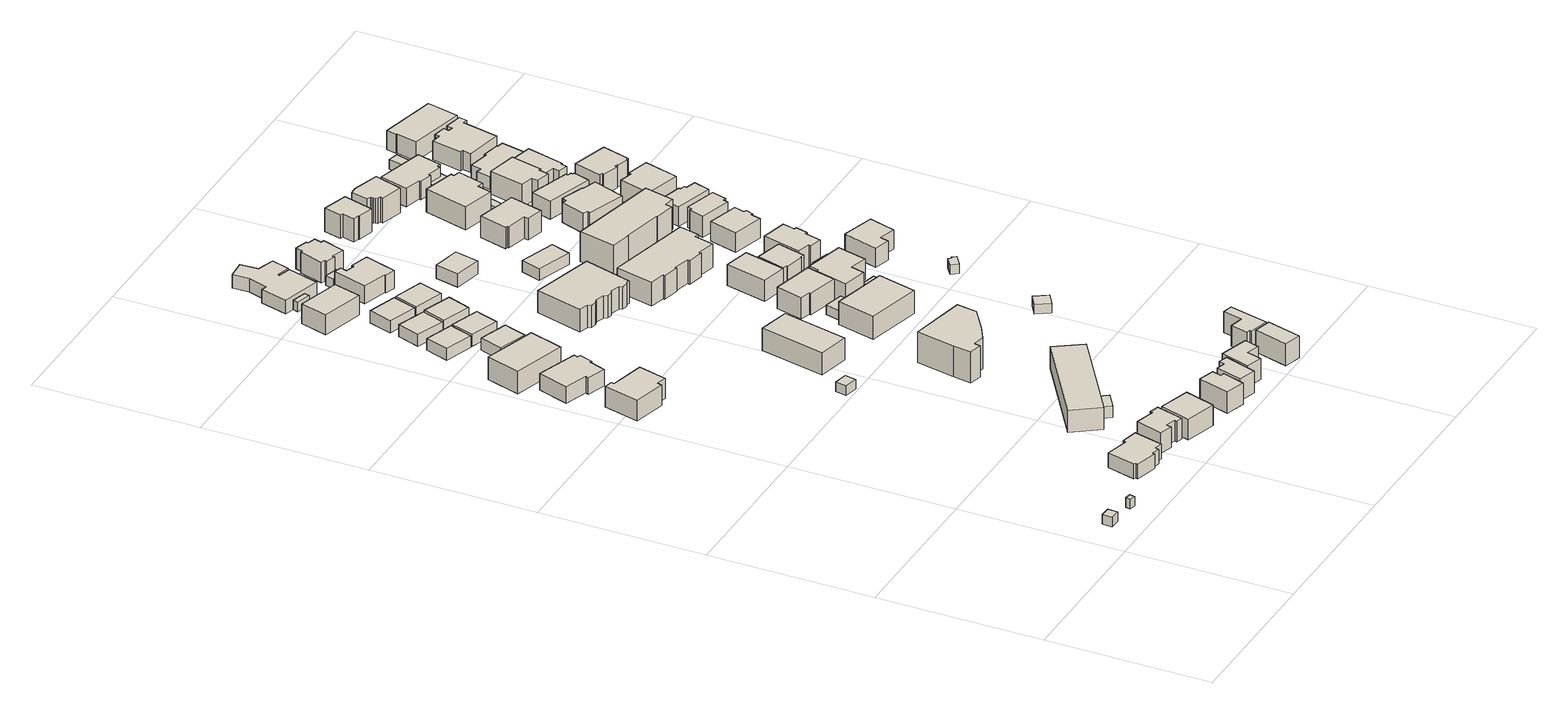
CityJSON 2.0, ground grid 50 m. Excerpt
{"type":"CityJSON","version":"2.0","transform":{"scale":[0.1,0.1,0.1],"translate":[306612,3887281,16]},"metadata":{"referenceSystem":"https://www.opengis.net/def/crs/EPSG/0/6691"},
"CityObjects":{
"building1":{"type":"Building","attributes":{"class":"3001","measuredHeight":2,"BuildingIDAttribute.prefecture":"22","BuildingIDAttribute.city":"22203","BuildingDetailAttribute.surveyYear":2015},"geometry":[{"type":"Solid","lod":"1","boundaries":[[[[0,1,2,3]],[[2,4,5,3]],[[1,6,4,2]],[[0,7,6,1]],[[3,5,7,0]],[[4,6,7,5]]]]}]},
"building2":{"type":"Building","attributes":{"class":"3001","measuredHeight":2,"BuildingIDAttribute.prefecture":"22","BuildingIDAttribute.city":"22203","BuildingDetailAttribute.surveyYear":2015},"geometry":[{"type":"Solid","lod":"1","boundaries":[[[[8,9,10,11]],[[10,12,13,11]],[[9,14,12,10]],[[8,15,14,9]],[[11,13,15,8]],[[12,14,15,13]]]]}]},
"building3":{"type":"Building","attributes":{"class":"3001","measuredHeight":2,"BuildingIDAttribute.prefecture":"22","BuildingIDAttribute.city":"22203","BuildingDetailAttribute.surveyYear":2015},"geometry":[{"type":"Solid","lod":"1","boundaries":[[[[16,17,18,19,20,21,22,23,24,25,26,27]],[[26,28,29,27]],[[25,30,28,26]],[[24,31,30,25]],[[23,32,31,24]],[[22,33,32,23]],[[21,34,33,22]],[[20,35,34,21]],[[19,36,35,20]],[[18,37,36,19]],[[17,38,37,18]],[[16,39,38,17]],[[27,29,39,16]],[[28,30,31,32,33,34,35,36,37,38,39,29]]]]}]},
"building4":{"type":"Building","attributes":{"class":"3001","measuredHeight":2,"BuildingIDAttribute.prefecture":"22","BuildingIDAttribute.city":"22203","BuildingDetailAttribute.surveyYear":2015},"geometry":[{"type":"Solid","lod":"1","boundaries":[[[[40,41,42,43,44,45,46,47]],[[46,48,49,47]],[[45,50,48,46]],[[44,51,50,45]],[[43,52,51,44]],[[42,53,52,43]],[[41,54,53,42]],[[40,55,54,41]],[[47,49,55,40]],[[48,50,51,52,53,54,55,49]]]]}]},
"building5":{"type":"Building","attributes":{"class":"3001","measuredHeight":2,"BuildingIDAttribute.prefecture":"22","BuildingIDAttribute.city":"22203","BuildingDetailAttribute.surveyYear":2015},"geometry":[{"type":"Solid","lod":"1","boundaries":[[[[56,57,58,59,60,61,62,63,64,65]],[[64,66,67,65]],[[63,68,66,64]],[[62,69,68,63]],[[61,70,69,62]],[[60,71,70,61]],[[59,72,71,60]],[[58,73,72,59]],[[57,74,73,58]],[[56,75,74,57]],[[65,67,75,56]],[[66,68,69,70,71,72,73,74,75,67]]]]}]},
"building6":{"type":"Building","attributes":{"class":"3001","measuredHeight":2,"BuildingIDAttribute.prefecture":"22","BuildingIDAttribute.city":"22203","BuildingDetailAttribute.surveyYear":2015},"geometry":[{"type":"Solid","lod":"1","boundaries":[[[[76,77,78,79,80,81,82,83,84,85]],[[84,86,87,85]],[[83,88,86,84]],[[82,89,88,83]],[[81,90,89,82]],[[80,91,90,81]],[[79,92,91,80]],[[78,93,92,79]],[[77,94,93,78]],[[76,95,94,77]],[[85,87,95,76]],[[86,88,89,90,91,92,93,94,95,87]]]]}]},
"building7":{"type":"Building","attributes":{"class":"3001","measuredHeight":2,"BuildingIDAttribute.prefecture":"22","BuildingIDAttribute.city":"22203","BuildingDetailAttribute.surveyYear":2015},"geometry":[{"type":"Solid","lod":"1","boundaries":[[[[96,97,98,99]],[[98,100,101,99]],[[97,102,100,98]],[[96,103,102,97]],[[99,101,103,96]],[[100,102,103,101]]]]}]},
"building8":{"type":"Building","attributes":{"class":"3001","measuredHeight":2,"BuildingIDAttribute.prefecture":"22","BuildingIDAttribute.city":"22203","BuildingDetailAttribute.surveyYear":2015},"geometry":[{"type":"Solid","lod":"1","boundaries":[[[[104,105,106,107]],[[106,108,109,107]],[[105,110,108,106]],[[104,111,110,105]],[[107,109,111,104]],[[108,110,111,109]]]]}]},
"building9":{"type":"Building","attributes":{"class":"3003","measuredHeight":2,"BuildingIDAttribute.prefecture":"22","BuildingIDAttribute.city":"22203","BuildingDetailAttribute.surveyYear":2015},"geometry":[{"type":"Solid","lod":"1","boundaries":[[[[112,113,114,115]],[[114,116,117,115]],[[113,118,116,114]],[[112,119,118,113]],[[115,117,119,112]],[[116,118,119,117]]]]}]},
"building10":{"type":"Building","attributes":{"class":"3001","measuredHeight":2,"BuildingIDAttribute.prefecture":"22","BuildingIDAttribute.city":"22203","BuildingDetailAttribute.surveyYear":2015},"geometry":[{"type":"Solid","lod":"1","boundaries":[[[[120,121,122,123]],[[122,124,125,123]],[[121,126,124,122]],[[120,127,126,121]],[[123,125,127,120]],[[124,126,127,125]]]]}]},
"building11":{"type":"Building","attributes":{"class":"3001","measuredHeight":2,"BuildingIDAttribute.prefecture":"22","BuildingIDAttribute.city":"22203","BuildingDetailAttribute.surveyYear":2015},"geometry":[{"type":"Solid","lod":"1","boundaries":[[[[128,129,130,131]],[[130,132,133,131]],[[129,134,132,130]],[[128,135,134,129]],[[131,133,135,128]],[[132,134,135,133]]]]}]},
"building12":{"type":"Building","attributes":{"class":"3001","measuredHeight":2,"BuildingIDAttribute.prefecture":"22","BuildingIDAttribute.city":"22203","BuildingDetailAttribute.surveyYear":2015},"geometry":[{"type":"Solid","lod":"1","boundaries":[[[[136,137,138,139,140]],[[139,141,142,140]],[[138,143,141,139]],[[137,144,143,138]],[[136,145,144,137]],[[140,142,145,136]],[[141,143,144,145,142]]]]}]},
"building13":{"type":"Building","attributes":{"class":"3001","measuredHeight":2,"BuildingIDAttribute.prefecture":"22","BuildingIDAttribute.city":"22203","BuildingDetailAttribute.surveyYear":2015},"geometry":[{"type":"Solid","lod":"1","boundaries":[[[[146,147,148,149]],[[148,150,151,149]],[[147,152,150,148]],[[146,153,152,147]],[[149,151,153,146]],[[150,152,153,151]]]]}]},
"building14":{"type":"Building","attributes":{"class":"3001","measuredHeight":2,"BuildingIDAttribute.prefecture":"22","BuildingIDAttribute.city":"22203","BuildingDetailAttribute.surveyYear":2015},"geometry":[{"type":"Solid","lod":"1","boundaries":[[[[154,155,156,157]],[[156,158,159,157]],[[155,160,158,156]],[[154,161,160,155]],[[157,159,161,154]],[[158,160,161,159]]]]}]},
"building15":{"type":"Building","attributes":{"class":"3001","measuredHeight":2,"BuildingIDAttribute.prefecture":"22","BuildingIDAttribute.city":"22203","BuildingDetailAttribute.surveyYear":2015},"geometry":[{"type":"Solid","lod":"1","boundaries":[[[[162,163,164,165,166,167]],[[166,168,169,167]],[[165,170,168,166]],[[164,171,170,165]],[[163,172,171,164]],[[162,173,172,163]],[[167,169,173,162]],[[168,170,171,172,173,169]]]]}]},
"building16":{"type":"Building","attributes":{"class":"3001","measuredHeight":2,"BuildingIDAttribute.prefecture":"22","BuildingIDAttribute.city":"22203","BuildingDetailAttribute.surveyYear":2015},"geometry":[{"type":"Solid","lod":"1","boundaries":[[[[174,175,176,177]],[[176,178,179,177]],[[175,180,178,176]],[[174,181,180,175]],[[177,179,181,174]],[[178,180,181,179]]]]}]},
"building17":{"type":"Building","attributes":{"class":"3001","measuredHeight":2,"BuildingIDAttribute.prefecture":"22","BuildingIDAttribute.city":"22203","BuildingDetailAttribute.surveyYear":2015},"geometry":[{"type":"Solid","lod":"1","boundaries":[[[[182,183,184,185]],[[184,186,187,185]],[[183,188,186,184]],[[182,189,188,183]],[[185,187,189,182]],[[186,188,189,187]]]]}]},
"building18":{"type":"Building","attributes":{"class":"3001","measuredHeight":2,"BuildingIDAttribute.prefecture":"22","BuildingIDAttribute.city":"22203","BuildingDetailAttribute.surveyYear":2015},"geometry":[{"type":"Solid","lod":"1","boundaries":[[[[190,191,192,193]],[[192,194,195,193]],[[191,196,194,192]],[[190,197,196,191]],[[193,195,197,190]],[[194,196,197,195]]]]}]},
"building19":{"type":"Building","attributes":{"class":"3001","measuredHeight":2,"BuildingIDAttribute.prefecture":"22","BuildingIDAttribute.city":"22203","BuildingDetailAttribute.surveyYear":2015},"geometry":[{"type":"Solid","lod":"1","boundaries":[[[[198,199,200,201]],[[200,202,203,201]],[[199,204,202,200]],[[198,205,204,199]],[[201,203,205,198]],[[202,204,205,203]]]]}]},
"building20":{"type":"Building","attributes":{"class":"3001","measuredHeight":2,"BuildingIDAttribute.prefecture":"22","BuildingIDAttribute.city":"22203","BuildingDetailAttribute.surveyYear":2015},"geometry":[{"type":"Solid","lod":"1","boundaries":[[[[206,207,208,209,210,211]],[[210,212,213,211]],[[209,214,212,210]],[[208,215,214,209]],[[207,216,215,208]],[[206,217,216,207]],[[211,213,217,206]],[[212,214,215,216,217,213]]]]}]},
"building21":{"type":"Building","attributes":{"class":"3001","measuredHeight":2,"BuildingIDAttribute.prefecture":"22","BuildingIDAttribute.city":"22203","BuildingDetailAttribute.surveyYear":2015},"geometry":[{"type":"Solid","lod":"1","boundaries":[[[[218,219,220,221]],[[220,222,223,221]],[[219,224,222,220]],[[218,225,224,219]],[[221,223,225,218]],[[222,224,225,223]]]]}]},
"building22":{"type":"Building","attributes":{"class":"3001","measuredHeight":2,"BuildingIDAttribute.prefecture":"22","BuildingIDAttribute.city":"22203","BuildingDetailAttribute.surveyYear":2015},"geometry":[{"type":"Solid","lod":"1","boundaries":[[[[226,227,228,229]],[[228,230,231,229]],[[227,232,230,228]],[[226,233,232,227]],[[229,231,233,226]],[[230,232,233,231]]]]}]},
"building23":{"type":"Building","attributes":{"class":"3002","measuredHeight":2,"BuildingIDAttribute.prefecture":"22","BuildingIDAttribute.city":"22203","BuildingDetailAttribute.surveyYear":2015},"geometry":[{"type":"Solid","lod":"1","boundaries":[[[[234,235,236,237,238,239,240,241,242]],[[241,243,244,242]],[[240,245,243,241]],[[239,246,245,240]],[[238,247,246,239]],[[237,248,247,238]],[[236,249,248,237]],[[235,250,249,236]],[[234,251,250,235]],[[242,244,251,234]],[[243,245,246,247,248,249,250,251,244]]]]}]},
"building24":{"type":"Building","attributes":{"class":"3001","measuredHeight":2,"BuildingIDAttribute.prefecture":"22","BuildingIDAttribute.city":"22203","BuildingDetailAttribute.surveyYear":2015},"geometry":[{"type":"Solid","lod":"1","boundaries":[[[[252,253,254,255]],[[254,256,257,255]],[[253,258,256,254]],[[252,259,258,253]],[[255,257,259,252]],[[256,258,259,257]]]]}]},
"building25":{"type":"Building","attributes":{"class":"3001","measuredHeight":2,"BuildingIDAttribute.prefecture":"22","BuildingIDAttribute.city":"22203","BuildingDetailAttribute.surveyYear":2015},"geometry":[{"type":"Solid","lod":"1","boundaries":[[[[260,261,262,263,264,265,266,267,268,269,270,271,272]],[[271,273,274,272]],[[270,275,273,271]],[[269,276,275,270]],[[268,277,276,269]],[[267,278,277,268]],[[266,279,278,267]],[[265,280,279,266]],[[264,281,280,265]],[[263,282,281,264]],[[262,283,282,263]],[[261,284,283,262]],[[260,285,284,261]],[[272,274,285,260]],[[273,275,276,277,278,279,280,281,282,283,284,285,274]]]]}]},
"building26":{"type":"Building","attributes":{"class":"3001","measuredHeight":2,"BuildingIDAttribute.prefecture":"22","BuildingIDAttribute.city":"22203","BuildingDetailAttribute.surveyYear":2015},"geometry":[{"type":"Solid","lod":"1","boundaries":[[[[286,287,288,289]],[[288,290,291,289]],[[287,292,290,288]],[[286,293,292,287]],[[289,291,293,286]],[[290,292,293,291]]]]}]},
"building27":{"type":"Building","attributes":{"class":"3001","measuredHeight":2,"BuildingIDAttribute.prefecture":"22","BuildingIDAttribute.city":"22203","BuildingDetailAttribute.surveyYear":2015},"geometry":[{"type":"Solid","lod":"1","boundaries":[[[[294,295,296,297,298,299]],[[298,300,301,299]],[[297,302,300,298]],[[296,303,302,297]],[[295,304,303,296]],[[294,305,304,295]],[[299,301,305,294]],[[300,302,303,304,305,301]]]]}]},
"building28":{"type":"Building","attributes":{"class":"3001","measuredHeight":2,"BuildingIDAttribute.prefecture":"22","BuildingIDAttribute.city":"22203","BuildingDetailAttribute.surveyYear":2015},"geometry":[{"type":"Solid","lod":"1","boundaries":[[[[306,307,308,309,310,311,312,313,314,315,316,317,318,319,320,321]],[[320,322,323,321]],[[319,324,322,320]],[[318,325,324,319]],[[317,326,325,318]],[[316,327,326,317]],[[315,328,327,316]],[[314,329,328,315]],[[313,330,329,314]],[[312,331,330,313]],[[311,332,331,312]],[[310,333,332,311]],[[309,334,333,310]],[[308,335,334,309]],[[307,336,335,308]],[[306,337,336,307]],[[321,323,337,306]],[[322,324,325,326,327,328,329,330,331,332,333,334,335,336,337,323]]]]}]},
"building29":{"type":"Building","attributes":{"class":"3001","measuredHeight":2,"BuildingIDAttribute.prefecture":"22","BuildingIDAttribute.city":"22203","BuildingDetailAttribute.surveyYear":2015},"geometry":[{"type":"Solid","lod":"1","boundaries":[[[[338,339,340,341,342,343,344,345,346,347]],[[346,348,349,347]],[[345,350,348,346]],[[344,351,350,345]],[[343,352,351,344]],[[342,353,352,343]],[[341,354,353,342]],[[340,355,354,341]],[[339,356,355,340]],[[338,357,356,339]],[[347,349,357,338]],[[348,350,351,352,353,354,355,356,357,349]]]]}]},
"building30":{"type":"Building","attributes":{"class":"3003","measuredHeight":2,"BuildingIDAttribute.prefecture":"22","BuildingIDAttribute.city":"22203","BuildingDetailAttribute.surveyYear":2015},"geometry":[{"type":"Solid","lod":"1","boundaries":[[[[358,359,360,361]],[[360,362,363,361]],[[359,364,362,360]],[[358,365,364,359]],[[361,363,365,358]],[[362,364,365,363]]]]}]},
"building31":{"type":"Building","attributes":{"class":"3001","measuredHeight":2,"BuildingIDAttribute.prefecture":"22","BuildingIDAttribute.city":"22203","BuildingDetailAttribute.surveyYear":2015},"geometry":[{"type":"Solid","lod":"1","boundaries":[[[[366,367,368,369]],[[368,370,371,369]],[[367,372,370,368]],[[366,373,372,367]],[[369,371,373,366]],[[370,372,373,371]]]]}]},
"building32":{"type":"Building","attributes":{"class":"3001","measuredHeight":2,"BuildingIDAttribute.prefecture":"22","BuildingIDAttribute.city":"22203","BuildingDetailAttribute.surveyYear":2015},"geometry":[{"type":"Solid","lod":"1","boundaries":[[[[374,375,376,377]],[[376,378,379,377]],[[375,380,378,376]],[[374,381,380,375]],[[377,379,381,374]],[[378,380,381,379]]]]}]},
"building33":{"type":"Building","attributes":{"class":"3001","measuredHeight":2,"BuildingIDAttribute.prefecture":"22","BuildingIDAttribute.city":"22203","BuildingDetailAttribute.surveyYear":2015},"geometry":[{"type":"Solid","lod":"1","boundaries":[[[[382,383,384,385]],[[384,386,387,385]],[[383,388,386,384]],[[382,389,388,383]],[[385,387,389,382]],[[386,388,389,387]]]]}]},
"building34":{"type":"Building","attributes":{"class":"3003","measuredHeight":2,"BuildingIDAttribute.prefecture":"22","BuildingIDAttribute.city":"22203","BuildingDetailAttribute.surveyYear":2015},"geometry":[{"type":"Solid","lod":"1","boundaries":[[[[390,391,392,393]],[[392,394,395,393]],[[391,396,394,392]],[[390,397,396,391]],[[393,395,397,390]],[[394,396,397,395]]]]}]},
"building35":{"type":"Building","attributes":{"class":"3001","measuredHeight":2,"BuildingIDAttribute.prefecture":"22","BuildingIDAttribute.city":"22203","BuildingDetailAttribute.surveyYear":2015},"geometry":[{"type":"Solid","lod":"1","boundaries":[[[[398,399,400,401,402,403,404,405,406,407,408,409,410,411]],[[410,412,413,411]],[[409,414,412,410]],[[408,415,414,409]],[[407,416,415,408]],[[406,417,416,407]],[[405,418,417,406]],[[404,419,418,405]],[[403,420,419,404]],[[402,421,420,403]],[[401,422,421,402]],[[400,423,422,401]],[[399,424,423,400]],[[398,425,424,399]],[[411,413,425,398]],[[412,414,415,416,417,418,419,420,421,422,423,424,425,413]]]]}]},
"building36":{"type":"Building","attributes":{"class":"3001","measuredHeight":2,"BuildingIDAttribute.prefecture":"22","BuildingIDAttribute.city":"22203","BuildingDetailAttribute.surveyYear":2015},"geometry":[{"type":"Solid","lod":"1","boundaries":[[[[426,427,428,429,430,431]],[[430,432,433,431]],[[429,434,432,430]],[[428,435,434,429]],[[427,436,435,428]],[[426,437,436,427]],[[431,433,437,426]],[[432,434,435,436,437,433]]]]}]},
"building37":{"type":"Building","attributes":{"class":"3001","measuredHeight":2,"BuildingIDAttribute.prefecture":"22","BuildingIDAttribute.city":"22203","BuildingDetailAttribute.surveyYear":2015},"geometry":[{"type":"Solid","lod":"1","boundaries":[[[[438,439,440,441]],[[440,442,443,441]],[[439,444,442,440]],[[438,445,444,439]],[[441,443,445,438]],[[442,444,445,443]]]]}]},
"building38":{"type":"Building","attributes":{"class":"3001","measuredHeight":2,"BuildingIDAttribute.prefecture":"22","BuildingIDAttribute.city":"22203","BuildingDetailAttribute.surveyYear":2015},"geometry":[{"type":"Solid","lod":"1","boundaries":[[[[446,447,448,449,450,451,452,453]],[[452,454,455,453]],[[451,456,454,452]],[[450,457,456,451]],[[449,458,457,450]],[[448,459,458,449]],[[447,460,459,448]],[[446,461,460,447]],[[453,455,461,446]],[[454,456,457,458,459,460,461,455]]]]}]},
"building39":{"type":"Building","attributes":{"class":"3001","measuredHeight":2,"BuildingIDAttribute.prefecture":"22","BuildingIDAttribute.city":"22203","BuildingDetailAttribute.surveyYear":2015},"geometry":[{"type":"Solid","lod":"1","boundaries":[[[[462,463,464,465]],[[464,466,467,465]],[[463,468,466,464]],[[462,469,468,463]],[[465,467,469,462]],[[466,468,469,467]]]]}]},
"building40":{"type":"Building","attributes":{"class":"3001","measuredHeight":2,"BuildingIDAttribute.prefecture":"22","BuildingIDAttribute.city":"22203","BuildingDetailAttribute.surveyYear":2015},"geometry":[{"type":"Solid","lod":"1","boundaries":[[[[470,471,472,473,474,475,476,477,478,479,480,481,482,483]],[[482,484,485,483]],[[481,486,484,482]],[[480,487,486,481]],[[479,488,487,480]],[[478,489,488,479]],[[477,490,489,478]],[[476,491,490,477]],[[475,492,491,476]],[[474,493,492,475]],[[473,494,493,474]],[[472,495,494,473]],[[471,496,495,472]],[[470,497,496,471]],[[483,485,497,470]],[[484,486,487,488,489,490,491,492,493,494,495,496,497,485]]]]}]},
"building41":{"type":"Building","attributes":{"class":"3001","measuredHeight":2,"BuildingIDAttribute.prefecture":"22","BuildingIDAttribute.city":"22203","BuildingDetailAttribute.surveyYear":2015},"geometry":[{"type":"Solid","lod":"1","boundaries":[[[[498,499,500,501]],[[500,502,503,501]],[[499,504,502,500]],[[498,505,504,499]],[[501,503,505,498]],[[502,504,505,503]]]]}]},
"building42":{"type":"Building","attributes":{"class":"3001","measuredHeight":2,"BuildingIDAttribute.prefecture":"22","BuildingIDAttribute.city":"22203","BuildingDetailAttribute.surveyYear":2015},"geometry":[{"type":"Solid","lod":"1","boundaries":[[[[506,507,508,509]],[[508,510,511,509]],[[507,512,510,508]],[[506,513,512,507]],[[509,511,513,506]],[[510,512,513,511]]]]}]},
"building43":{"type":"Building","attributes":{"class":"3003","measuredHeight":2,"BuildingIDAttribute.prefecture":"22","BuildingIDAttribute.city":"22203","BuildingDetailAttribute.surveyYear":2015},"geometry":[{"type":"Solid","lod":"1","boundaries":[[[[514,515,516,517,518,519]],[[518,520,521,519]],[[517,522,520,518]],[[516,523,522,517]],[[515,524,523,516]],[[514,525,524,515]],[[519,521,525,514]],[[520,522,523,524,525,521]]]]}]},
"building44":{"type":"Building","attributes":{"class":"3001","measuredHeight":2,"BuildingIDAttribute.prefecture":"22","BuildingIDAttribute.city":"22203","BuildingDetailAttribute.surveyYear":2015},"geometry":[{"type":"Solid","lod":"1","boundaries":[[[[526,527,528,529,530,531,532,533]],[[532,534,535,533]],[[531,536,534,532]],[[530,537,536,531]],[[529,538,537,530]],[[528,539,538,529]],[[527,540,539,528]],[[526,541,540,527]],[[533,535,541,526]],[[534,536,537,538,539,540,541,535]]]]}]},
"building45":{"type":"Building","attributes":{"class":"3001","measuredHeight":2,"BuildingIDAttribute.prefecture":"22","BuildingIDAttribute.city":"22203","BuildingDetailAttribute.surveyYear":2015},"geometry":[{"type":"Solid","lod":"1","boundaries":[[[[542,543,544,545,546,547,548,549]],[[548,550,551,549]],[[547,552,550,548]],[[546,553,552,547]],[[545,554,553,546]],[[544,555,554,545]],[[543,556,555,544]],[[542,557,556,543]],[[549,551,557,542]],[[550,552,553,554,555,556,557,551]]]]}]},
"building46":{"type":"Building","attributes":{"class":"3003","measuredHeight":2,"BuildingIDAttribute.prefecture":"22","BuildingIDAttribute.city":"22203","BuildingDetailAttribute.surveyYear":2015},"geometry":[{"type":"Solid","lod":"1","boundaries":[[[[558,559,560,561]],[[560,562,563,561]],[[559,564,562,560]],[[558,565,564,559]],[[561,563,565,558]],[[562,564,565,563]]]]}]},
"building47":{"type":"Building","attributes":{"class":"3001","measuredHeight":2,"BuildingIDAttribute.prefecture":"22","BuildingIDAttribute.city":"22203","BuildingDetailAttribute.surveyYear":2015},"geometry":[{"type":"Solid","lod":"1","boundaries":[[[[566,567,568,569,570,571,572,573]],[[572,574,575,573]],[[571,576,574,572]],[[570,577,576,571]],[[569,578,577,570]],[[568,579,578,569]],[[567,580,579,568]],[[566,581,580,567]],[[573,575,581,566]],[[574,576,577,578,579,580,581,575]]]]}]},
"building48":{"type":"Building","attributes":{"class":"3002","measuredHeight":2,"BuildingIDAttribute.prefecture":"22","BuildingIDAttribute.city":"22203","BuildingDetailAttribute.surveyYear":2015},"geometry":[{"type":"Solid","lod":"1","boundaries":[[[[582,583,584,585,586,587,588,589,590,591]],[[590,592,593,591]],[[589,594,592,590]],[[588,595,594,589]],[[587,596,595,588]],[[586,597,596,587]],[[585,598,597,586]],[[584,599,598,585]],[[583,600,599,584]],[[582,601,600,583]],[[591,593,601,582]],[[592,594,595,596,597,598,599,600,601,593]]]]}]},
"building49":{"type":"Building","attributes":{"class":"3001","measuredHeight":2,"BuildingIDAttribute.prefecture":"22","BuildingIDAttribute.city":"22203","BuildingDetailAttribute.surveyYear":2015},"geometry":[{"type":"Solid","lod":"1","boundaries":[[[[602,603,604,605,606,607,608,609,610,611]],[[610,612,613,611]],[[609,614,612,610]],[[608,615,614,609]],[[607,616,615,608]],[[606,617,616,607]],[[605,618,617,606]],[[604,619,618,605]],[[603,620,619,604]],[[602,621,620,603]],[[611,613,621,602]],[[612,614,615,616,617,618,619,620,621,613]]]]}]},
"building50":{"type":"Building","attributes":{"class":"3001","measuredHeight":2,"BuildingIDAttribute.prefecture":"22","BuildingIDAttribute.city":"22203","BuildingDetailAttribute.surveyYear":2015},"geometry":[{"type":"Solid","lod":"1","boundaries":[[[[622,623,624,625,626,627,628,629]],[[628,630,631,629]],[[627,632,630,628]],[[626,633,632,627]],[[625,634,633,626]],[[624,635,634,625]],[[623,636,635,624]],[[622,637,636,623]],[[629,631,637,622]],[[630,632,633,634,635,636,637,631]]]]}]},
"building51":{"type":"Building","attributes":{"class":"3001","measuredHeight":2,"BuildingIDAttribute.prefecture":"22","BuildingIDAttribute.city":"22203","BuildingDetailAttribute.surveyYear":2015},"geometry":[{"type":"Solid","lod":"1","boundaries":[[[[638,639,640,641,642,643]],[[642,644,645,643]],[[641,646,644,642]],[[640,647,646,641]],[[639,648,647,640]],[[638,649,648,639]],[[643,645,649,638]],[[644,646,647,648,649,645]]]]}]},
"building52":{"type":"Building","attributes":{"class":"3001","measuredHeight":2,"BuildingIDAttribute.prefecture":"22","BuildingIDAttribute.city":"22203","BuildingDetailAttribute.surveyYear":2015},"geometry":[{"type":"Solid","lod":"1","boundaries":[[[[650,651,652,653,654,655,656,657,658,659,660,661]],[[660,662,663,661]],[[659,664,662,660]],[[658,665,664,659]],[[657,666,665,658]],[[656,667,666,657]],[[655,668,667,656]],[[654,669,668,655]],[[653,670,669,654]],[[652,671,670,653]],[[651,672,671,652]],[[650,673,672,651]],[[661,663,673,650]],[[662,664,665,666,667,668,669,670,671,672,673,663]]]]}]},
"building53":{"type":"Building","attributes":{"class":"3001","measuredHeight":2,"BuildingIDAttribute.prefecture":"22","BuildingIDAttribute.city":"22203","BuildingDetailAttribute.surveyYear":2015},"geometry":[{"type":"Solid","lod":"1","boundaries":[[[[674,675,676,677,678,679]],[[678,680,681,679]],[[677,682,680,678]],[[676,683,682,677]],[[675,684,683,676]],[[674,685,684,675]],[[679,681,685,674]],[[680,682,683,684,685,681]]]]}]},
"building54":{"type":"Building","attributes":{"class":"3001","measuredHeight":2,"BuildingIDAttribute.prefecture":"22","BuildingIDAttribute.city":"22203","BuildingDetailAttribute.surveyYear":2015},"geometry":[{"type":"Solid","lod":"1","boundaries":[[[[686,687,688,689,690,691,692,693]],[[692,694,695,693]],[[691,696,694,692]],[[690,697,696,691]],[[689,698,697,690]],[[688,699,698,689]],[[687,700,699,688]],[[686,701,700,687]],[[693,695,701,686]],[[694,696,697,698,699,700,701,695]]]]}]},
"building55":{"type":"Building","attributes":{"class":"3001","measuredHeight":2,"BuildingIDAttribute.prefecture":"22","BuildingIDAttribute.city":"22203","BuildingDetailAttribute.surveyYear":2015},"geometry":[{"type":"Solid","lod":"1","boundaries":[[[[702,703,704,705,706,707,708,709]],[[708,710,711,709]],[[707,712,710,708]],[[706,713,712,707]],[[705,714,713,706]],[[704,715,714,705]],[[703,716,715,704]],[[702,717,716,703]],[[709,711,717,702]],[[710,712,713,714,715,716,717,711]]]]}]},
"building56":{"type":"Building","attributes":{"class":"3003","measuredHeight":2,"BuildingIDAttribute.prefecture":"22","BuildingIDAttribute.city":"22203","BuildingDetailAttribute.surveyYear":2015},"geometry":[{"type":"Solid","lod":"1","boundaries":[[[[718,719,720,721]],[[720,722,723,721]],[[719,724,722,720]],[[718,725,724,719]],[[721,723,725,718]],[[722,724,725,723]]]]}]},
"building57":{"type":"Building","attributes":{"class":"3001","measuredHeight":2,"BuildingIDAttribute.prefecture":"22","BuildingIDAttribute.city":"22203","BuildingDetailAttribute.surveyYear":2015},"geometry":[{"type":"Solid","lod":"1","boundaries":[[[[726,727,728,729,730,731,732,733,734,735,736,737]],[[736,738,739,737]],[[735,740,738,736]],[[734,741,740,735]],[[733,742,741,734]],[[732,743,742,733]],[[731,744,743,732]],[[730,745,744,731]],[[729,746,745,730]],[[728,747,746,729]],[[727,748,747,728]],[[726,749,748,727]],[[737,739,749,726]],[[738,740,741,742,743,744,745,746,747,748,749,739]]]]}]},
"building58":{"type":"Building","attributes":{"class":"3001","measuredHeight":2,"BuildingIDAttribute.prefecture":"22","BuildingIDAttribute.city":"22203","BuildingDetailAttribute.surveyYear":2015},"geometry":[{"type":"Solid","lod":"1","boundaries":[[[[750,751,752,753,754,755,756,757]],[[756,758,759,757]],[[755,760,758,756]],[[754,761,760,755]],[[753,762,761,754]],[[752,763,762,753]],[[751,764,763,752]],[[750,765,764,751]],[[757,759,765,750]],[[758,760,761,762,763,764,765,759]]]]}]},
"building59":{"type":"Building","attributes":{"class":"3001","measuredHeight":2,"BuildingIDAttribute.prefecture":"22","BuildingIDAttribute.city":"22203","BuildingDetailAttribute.surveyYear":2015},"geometry":[{"type":"Solid","lod":"1","boundaries":[[[[766,767,768,769,770,771,772,773]],[[772,774,775,773]],[[771,776,774,772]],[[770,777,776,771]],[[769,778,777,770]],[[768,779,778,769]],[[767,780,779,768]],[[766,781,780,767]],[[773,775,781,766]],[[774,776,777,778,779,780,781,775]]]]}]},
"building60":{"type":"Building","attributes":{"class":"3001","measuredHeight":2,"BuildingIDAttribute.prefecture":"22","BuildingIDAttribute.city":"22203","BuildingDetailAttribute.surveyYear":2015},"geometry":[{"type":"Solid","lod":"1","boundaries":[[[[782,783,784,785,786,787,788,789]],[[788,790,791,789]],[[787,792,790,788]],[[786,793,792,787]],[[785,794,793,786]],[[784,795,794,785]],[[783,796,795,784]],[[782,797,796,783]],[[789,791,797,782]],[[790,792,793,794,795,796,797,791]]]]}]},
"building61":{"type":"Building","attributes":{"class":"3001","measuredHeight":2,"BuildingIDAttribute.prefecture":"22","BuildingIDAttribute.city":"22203","BuildingDetailAttribute.surveyYear":2015},"geometry":[{"type":"Solid","lod":"1","boundaries":[[[[798,799,800,801,802,803,804,805,806,807]],[[806,808,809,807]],[[805,810,808,806]],[[804,811,810,805]],[[803,812,811,804]],[[802,813,812,803]],[[801,814,813,802]],[[800,815,814,801]],[[799,816,815,800]],[[798,817,816,799]],[[807,809,817,798]],[[808,810,811,812,813,814,815,816,817,809]]]]}]},
"building62":{"type":"Building","attributes":{"class":"3003","measuredHeight":2,"BuildingIDAttribute.prefecture":"22","BuildingIDAttribute.city":"22203","BuildingDetailAttribute.surveyYear":2015},"geometry":[{"type":"Solid","lod":"1","boundaries":[[[[818,819,820,821,822,823,824]],[[823,825,826,824]],[[822,827,825,823]],[[821,828,827,822]],[[820,829,828,821]],[[819,830,829,820]],[[818,831,830,819]],[[824,826,831,818]],[[825,827,828,829,830,831,826]]]]}]},
"building63":{"type":"Building","attributes":{"class":"3001","measuredHeight":2,"BuildingIDAttribute.prefecture":"22","BuildingIDAttribute.city":"22203","BuildingDetailAttribute.surveyYear":2015},"geometry":[{"type":"Solid","lod":"1","boundaries":[[[[832,833,834,835,836,837,838,839]],[[838,840,841,839]],[[837,842,840,838]],[[836,843,842,837]],[[835,844,843,836]],[[834,845,844,835]],[[833,846,845,834]],[[832,847,846,833]],[[839,841,847,832]],[[840,842,843,844,845,846,847,841]]]]}]},
"building64":{"type":"Building","attributes":{"class":"3001","measuredHeight":2,"BuildingIDAttribute.prefecture":"22","BuildingIDAttribute.city":"22203","BuildingDetailAttribute.surveyYear":2015},"geometry":[{"type":"Solid","lod":"1","boundaries":[[[[848,849,850,851,852,853,854]],[[853,855,856,854]],[[852,857,855,853]],[[851,858,857,852]],[[850,859,858,851]],[[849,860,859,850]],[[848,861,860,849]],[[854,856,861,848]],[[855,857,858,859,860,861,856]]]]}]},
"building65":{"type":"Building","attributes":{"class":"3003","measuredHeight":2,"BuildingIDAttribute.prefecture":"22","BuildingIDAttribute.city":"22203","BuildingDetailAttribute.surveyYear":2015},"geometry":[{"type":"Solid","lod":"1","boundaries":[[[[862,863,864,865]],[[864,866,867,865]],[[863,868,866,864]],[[862,869,868,863]],[[865,867,869,862]],[[866,868,869,867]]]]}]},
"building66":{"type":"Building","attributes":{"class":"3001","measuredHeight":2,"BuildingIDAttribute.prefecture":"22","BuildingIDAttribute.city":"22203","BuildingDetailAttribute.surveyYear":2015},"geometry":[{"type":"Solid","lod":"1","boundaries":[[[[870,871,872,873,874,875,876,877]],[[876,878,879,877]],[[875,880,878,876]],[[874,881,880,875]],[[873,882,881,874]],[[872,883,882,873]],[[871,884,883,872]],[[870,885,884,871]],[[877,879,885,870]],[[878,880,881,882,883,884,885,879]]]]}]},
"building67":{"type":"Building","attributes":{"class":"3001","measuredHeight":2,"BuildingIDAttribute.prefecture":"22","BuildingIDAttribute.city":"22203","BuildingDetailAttribute.surveyYear":2015},"geometry":[{"type":"Solid","lod":"1","boundaries":[[[[886,887,888,889,890,891,892,893,894,895,896,897]],[[896,898,899,897]],[[895,900,898,896]],[[894,901,900,895]],[[893,902,901,894]],[[892,903,902,893]],[[891,904,903,892]],[[890,905,904,891]],[[889,906,905,890]],[[888,907,906,889]],[[887,908,907,888]],[[886,909,908,887]],[[897,899,909,886]],[[898,900,901,902,903,904,905,906,907,908,909,899]]]]}]},
"building68":{"type":"Building","attributes":{"class":"3001","measuredHeight":2,"BuildingIDAttribute.prefecture":"22","BuildingIDAttribute.city":"22203","BuildingDetailAttribute.surveyYear":2015},"geometry":[{"type":"Solid","lod":"1","boundaries":[[[[910,911,912,913,914,915,916,917,918,919]],[[918,920,921,919]],[[917,922,920,918]],[[916,923,922,917]],[[915,924,923,916]],[[914,925,924,915]],[[913,926,925,914]],[[912,927,926,913]],[[911,928,927,912]],[[910,929,928,911]],[[919,921,929,910]],[[920,922,923,924,925,926,927,928,929,921]]]]}]},
"building69":{"type":"Building","attributes":{"class":"3001","measuredHeight":2,"BuildingIDAttribute.prefecture":"22","BuildingIDAttribute.city":"22203","BuildingDetailAttribute.surveyYear":2015},"geometry":[{"type":"Solid","lod":"1","boundaries":[[[[930,931,932,933,934,935,936,937,938,939,940,941,942,943]],[[942,944,945,943]],[[941,946,944,942]],[[940,947,946,941]],[[939,948,947,940]],[[938,949,948,939]],[[937,950,949,938]],[[936,951,950,937]],[[935,952,951,936]],[[934,953,952,935]],[[933,954,953,934]],[[932,955,954,933]],[[931,956,955,932]],[[930,957,956,931]],[[943,945,957,930]],[[944,946,947,948,949,950,951,952,953,954,955,956,957,945]]]]}]},
"building70":{"type":"Building","attributes":{"class":"3001","measuredHeight":2,"BuildingIDAttribute.prefecture":"22","BuildingIDAttribute.city":"22203","BuildingDetailAttribute.surveyYear":2015},"geometry":[{"type":"Solid","lod":"1","boundaries":[[[[958,959,960,961,962,963]],[[962,964,965,963]],[[961,966,964,962]],[[960,967,966,961]],[[959,968,967,960]],[[958,969,968,959]],[[963,965,969,958]],[[964,966,967,968,969,965]]]]}]}
},
"vertices":[
[134,114,1],[133,84,1],[101,86,1],[102,115,1],[101,86,31],[102,115,31],[133,84,31],[134,114,31],
[220,90,5],[217,75,5],[198,78,5],[201,93,5],[198,78,35],[201,93,35],[217,75,35],[220,90,35],
[431,204,7],[434,213,7],[484,201,7],[462,113,7],[438,119,7],[435,108,7],[411,115,7],[409,108,7],[342,125,7],[344,133,7],[338,135,7],[360,222,7],[338,135,53],[360,222,53],[344,133,53],[342,125,53],[409,108,53],[411,115,53],[435,108,53],[438,119,53],[462,113,53],[484,201,53],[434,213,53],[431,204,53],
[24,1456,10],[52,1565,10],[78,1559,10],[76,1550,10],[181,1524,10],[159,1438,10],[128,1445,10],[124,1431,10],[128,1445,74],[124,1431,74],[159,1438,74],[181,1524,74],[76,1550,74],[78,1559,74],[52,1565,74],[24,1456,74],
[508,207,8],[568,190,8],[569,197,8],[598,189,8],[575,107,8],[555,113,8],[557,120,8],[527,129,8],[523,114,8],[484,125,8],[523,114,73],[484,125,73],[527,129,73],[557,120,73],[555,113,73],[575,107,73],[598,189,73],[569,197,73],[568,190,73],[508,207,73],
[175,1716,12],[171,1704,12],[181,1701,12],[167,1659,12],[161,1661,12],[144,1612,12],[87,1631,12],[91,1641,12],[20,1665,12],[51,1758,12],[20,1665,64],[51,1758,64],[91,1641,64],[87,1631,64],[144,1612,64],[161,1661,64],[167,1659,64],[181,1701,64],[171,1704,64],[175,1716,64],
[6,1802,13],[38,1905,13],[199,1854,13],[167,1751,13],[199,1854,84],[167,1751,84],[38,1905,84],[6,1802,84],
[578,89,8],[606,182,8],[700,153,8],[672,61,8],[700,153,73],[672,61,73],[606,182,73],[578,89,73],
[615,375,12],[633,348,12],[587,317,12],[569,344,12],[587,317,49],[569,344,49],[633,348,49],[615,375,49],
[380,1008,12],[387,1042,12],[428,1034,12],[421,999,12],[428,1034,42],[421,999,42],[387,1042,42],[380,1008,42],
[184,2085,16],[160,2015,16],[73,2044,16],[97,2115,16],[73,2044,53],[97,2115,53],[160,2015,53],[184,2085,53],
[521,312,13],[466,393,13],[738,575,13],[792,494,13],[615,375,13],[792,494,82],[615,375,82],[738,575,82],[466,393,82],[521,312,82],
[251,1956,14],[227,1886,14],[139,1916,14],[163,1986,14],[139,1916,52],[163,1986,52],[227,1886,52],[251,1956,52],
[214,2181,16],[190,2113,16],[103,2144,16],[127,2212,16],[103,2144,54],[127,2212,54],[190,2113,54],[214,2181,54],
[774,149,8],[822,134,8],[814,107,8],[826,103,8],[805,36,8],[745,54,8],[805,36,75],[745,54,75],[826,103,75],[814,107,75],[822,134,75],[774,149,75],
[280,2055,15],[257,1985,15],[169,2015,15],[193,2085,15],[169,2015,52],[193,2085,52],[257,1985,52],[280,2055,52],
[49,2391,17],[73,2474,17],[201,2437,17],[178,2354,17],[201,2437,79],[178,2354,79],[73,2474,79],[49,2391,79],
[481,1305,18],[576,1283,18],[532,1086,18],[437,1107,18],[532,1086,88],[437,1107,88],[576,1283,88],[481,1305,88],
[245,2283,16],[222,2211,16],[133,2241,16],[157,2312,16],[133,2241,54],[157,2312,54],[222,2211,54],[245,2283,54],
[841,130,9],[867,122,9],[873,140,9],[901,131,9],[869,33,9],[816,50,9],[869,33,77],[816,50,77],[901,131,77],[873,140,77],[867,122,77],[841,130,77],
[312,2152,15],[287,2082,15],[199,2114,15],[224,2183,15],[199,2114,53],[224,2183,53],[287,2082,53],[312,2152,53],
[119,2508,19],[124,2524,19],[168,2511,19],[164,2495,19],[168,2511,49],[164,2495,49],[124,2524,49],[119,2508,49],
[777,869,17],[768,809,17],[700,762,17],[653,735,17],[618,742,17],[614,723,17],[574,732,17],[583,789,17],[606,905,17],[583,789,114],[606,905,114],[574,732,114],[614,723,114],[618,742,114],[653,735,114],[700,762,114],[768,809,114],[777,869,114],
[344,2253,14],[320,2179,14],[229,2209,14],[254,2283,14],[229,2209,53],[254,2283,53],[320,2179,53],[344,2253,53],
[211,2724,17],[214,2669,17],[266,2653,17],[250,2599,17],[210,2610,17],[208,2605,17],[246,2594,17],[219,2500,17],[99,2534,17],[122,2616,17],[139,2611,17],[158,2670,17],[156,2720,17],[158,2670,59],[156,2720,59],[139,2611,59],[122,2616,59],[99,2534,59],[219,2500,59],[246,2594,59],[208,2605,59],[210,2610,59],[250,2599,59],[266,2653,59],[214,2669,59],[211,2724,59],
[574,1262,20],[579,1287,20],[606,1281,20],[600,1256,20],[606,1281,50],[600,1256,50],[579,1287,50],[574,1262,50],
[915,151,10],[1003,124,10],[990,80,10],[951,92,10],[937,47,10],[888,62,10],[937,47,75],[888,62,75],[951,92,75],[990,80,75],[1003,124,75],[915,151,75],
[590,1878,15],[548,1731,15],[539,1735,15],[531,1731,15],[514,1734,15],[508,1744,15],[481,1753,15],[471,1748,15],[455,1751,15],[448,1761,15],[423,1770,15],[411,1765,15],[393,1768,15],[387,1779,15],[359,1788,15],[399,1931,15],[359,1788,85],[399,1931,85],[387,1779,85],[393,1768,85],[411,1765,85],[423,1770,85],[448,1761,85],[455,1751,85],[471,1748,85],[481,1753,85],[508,1744,85],[514,1734,85],[531,1731,85],[539,1735,85],[548,1731,85],[590,1878,85],
[239,2367,15],[271,2472,15],[295,2465,15],[289,2445,15],[316,2437,15],[319,2444,15],[375,2427,15],[345,2330,15],[313,2340,15],[314,2344,15],[313,2340,71],[314,2344,71],[345,2330,71],[375,2427,71],[319,2444,71],[316,2437,71],[289,2445,71],[295,2465,71],[271,2472,71],[239,2367,71],
[316,2489,18],[309,2464,18],[268,2475,18],[275,2500,18],[268,2475,48],[275,2500,48],[309,2464,48],[316,2489,48],
[297,2453,17],[301,2465,17],[340,2453,17],[336,2441,17],[340,2453,47],[336,2441,47],[301,2465,47],[297,2453,47],
[853,1136,20],[824,1019,20],[657,1061,20],[685,1177,20],[657,1061,92],[685,1177,92],[824,1019,92],[853,1136,92],
[1058,120,9],[1110,106,9],[1082,3,9],[1030,17,9],[1082,3,78],[1030,17,78],[1110,106,78],[1058,120,78],
[773,1213,22],[761,1164,22],[702,1179,22],[715,1228,22],[702,1179,52],[715,1228,52],[761,1164,52],[773,1213,52],
[305,2589,17],[311,2587,17],[318,2609,17],[357,2597,17],[356,2592,17],[381,2583,17],[374,2561,17],[384,2558,17],[362,2490,17],[323,2503,17],[321,2496,17],[291,2505,17],[293,2512,17],[282,2516,17],[293,2512,82],[282,2516,82],[291,2505,82],[321,2496,82],[323,2503,82],[362,2490,82],[384,2558,82],[374,2561,82],[381,2583,82],[356,2592,82],[357,2597,82],[318,2609,82],[311,2587,82],[305,2589,82],
[810,1328,22],[788,1240,22],[694,1264,22],[695,1269,22],[664,1277,22],[685,1359,22],[664,1277,89],[685,1359,89],[695,1269,89],[694,1264,89],[788,1240,89],[810,1328,89],
[521,2233,16],[505,2160,16],[422,2179,16],[438,2251,16],[422,2179,58],[438,2251,58],[505,2160,58],[521,2233,58],
[1111,115,11],[1050,130,11],[1051,135,11],[1041,137,11],[1054,190,11],[1094,180,11],[1108,239,11],[1139,232,11],[1108,239,76],[1139,232,76],[1094,180,76],[1054,190,76],[1041,137,76],[1051,135,76],[1050,130,76],[1111,115,76],
[733,1530,22],[809,1511,22],[779,1386,22],[703,1404,22],[779,1386,88],[703,1404,88],[809,1511,88],[733,1530,88],
[841,1721,21],[827,1661,21],[814,1664,21],[800,1605,21],[745,1619,21],[744,1613,21],[696,1624,21],[698,1631,21],[648,1643,21],[648,1639,21],[598,1651,21],[599,1656,21],[552,1667,21],[580,1783,21],[552,1667,95],[580,1783,95],[599,1656,95],[598,1651,95],[648,1639,95],[648,1643,95],[698,1631,95],[696,1624,95],[744,1613,95],[745,1619,95],[800,1605,95],[814,1664,95],[827,1661,95],[841,1721,95],
[671,2019,19],[650,1959,19],[542,1996,19],[563,2056,19],[542,1996,55],[563,2056,55],[650,1959,55],[671,2019,55],
[1028,716,16],[991,692,16],[966,732,16],[1002,756,16],[966,732,46],[1002,756,46],[991,692,46],[1028,716,46],
[903,1178,21],[897,1151,21],[887,1153,21],[883,1134,21],[847,1143,21],[858,1189,21],[847,1143,51],[858,1189,51],[883,1134,51],[887,1153,51],[897,1151,51],[903,1178,51],
[941,1299,22],[919,1211,22],[866,1225,22],[856,1185,22],[783,1203,22],[808,1301,22],[814,1300,22],[822,1330,22],[814,1300,87],[822,1330,87],[808,1301,87],[783,1203,87],[856,1185,87],[866,1225,87],[919,1211,87],[941,1299,87],
[803,1472,23],[885,1451,23],[863,1366,23],[850,1369,23],[849,1366,23],[793,1380,23],[794,1383,23],[781,1387,23],[794,1383,89],[781,1387,89],[793,1380,89],[849,1366,89],[850,1369,89],[863,1366,89],[885,1451,89],[803,1472,89],
[947,1337,23],[938,1306,23],[883,1323,23],[893,1354,23],[883,1323,53],[893,1354,53],[938,1306,53],[947,1337,53],
[572,2507,18],[524,2521,18],[524,2523,18],[505,2528,18],[516,2566,18],[507,2569,18],[521,2621,18],[598,2598,18],[521,2621,91],[598,2598,91],[507,2569,91],[516,2566,91],[505,2528,91],[524,2523,91],[524,2521,91],[572,2507,91],
[947,1874,23],[926,1784,23],[895,1791,23],[891,1770,23],[828,1784,23],[829,1786,23],[706,1814,23],[706,1811,23],[646,1825,23],[671,1936,23],[646,1825,117],[671,1936,117],[706,1811,117],[706,1814,117],[829,1786,117],[828,1784,117],[891,1770,117],[895,1791,117],[926,1784,117],[947,1874,117],
[901,1501,23],[979,1482,23],[970,1445,23],[977,1443,23],[968,1406,23],[961,1408,23],[949,1358,23],[910,1368,23],[912,1375,23],[872,1385,23],[912,1375,91],[872,1385,91],[910,1368,91],[949,1358,91],[961,1408,91],[968,1406,91],[977,1443,91],[970,1445,91],[979,1482,91],[901,1501,91],
[790,2197,22],[763,2096,22],[711,2110,22],[714,2122,22],[651,2139,22],[652,2143,22],[645,2145,22],[668,2230,22],[645,2145,89],[668,2230,89],[652,2143,89],[651,2139,89],[714,2122,89],[711,2110,89],[763,2096,89],[790,2197,89],
[1059,999,20],[1045,1019,20],[1072,1039,20],[1078,1031,20],[1083,1034,20],[1091,1022,20],[1083,1034,50],[1091,1022,50],[1078,1031,50],[1072,1039,50],[1045,1019,50],[1059,999,50],
[715,2562,21],[689,2478,21],[622,2498,21],[624,2506,21],[615,2510,21],[613,2516,21],[612,2521,21],[612,2525,21],[611,2529,21],[600,2533,21],[612,2585,21],[634,2586,21],[612,2585,99],[634,2586,99],[600,2533,99],[611,2529,99],[612,2525,99],[612,2521,99],[613,2516,99],[615,2510,99],[624,2506,99],[622,2498,99],[689,2478,99],[715,2562,99],
[1017,1318,23],[1115,1289,23],[1092,1209,23],[1041,1224,23],[1034,1198,23],[986,1211,23],[1034,1198,83],[986,1211,83],[1041,1224,83],[1092,1209,83],[1115,1289,83],[1017,1318,83],
[1010,1641,23],[1001,1610,23],[1009,1607,23],[1001,1583,23],[995,1585,23],[987,1555,23],[893,1582,23],[917,1668,23],[893,1582,84],[917,1668,84],[987,1555,84],[995,1585,84],[1001,1583,84],[1009,1607,84],[1001,1610,84],[1010,1641,84],
[719,2415,24],[816,2388,24],[813,2379,24],[834,2373,24],[811,2292,24],[792,2297,24],[780,2253,24],[682,2280,24],[780,2253,96],[682,2280,96],[792,2297,96],[811,2292,96],[834,2373,96],[813,2379,96],[816,2388,96],[719,2415,96],
[818,2290,24],[801,2229,24],[776,2236,24],[793,2297,24],[776,2236,54],[793,2297,54],[801,2229,54],[818,2290,54],
[815,1977,23],[818,1985,23],[804,1991,23],[831,2066,23],[845,2061,23],[849,2073,23],[850,2076,23],[853,2075,23],[921,2050,23],[920,2048,23],[964,2032,23],[930,1936,23],[964,2032,85],[930,1936,85],[920,2048,85],[921,2050,85],[853,2075,85],[850,2076,85],[849,2073,85],[845,2061,85],[831,2066,85],[804,1991,85],[818,1985,85],[815,1977,85],
[1046,1724,24],[1032,1678,24],[1023,1680,24],[1018,1665,24],[923,1694,24],[937,1740,24],[946,1738,24],[950,1752,24],[946,1738,89],[950,1752,89],[937,1740,89],[923,1694,89],[1018,1665,89],[1023,1680,89],[1032,1678,89],[1046,1724,89],
[830,2102,23],[850,2165,23],[975,2124,23],[973,2118,23],[985,2114,23],[983,2108,23],[989,2107,23],[973,2056,23],[989,2107,79],[973,2056,79],[983,2108,79],[985,2114,79],[973,2118,79],[975,2124,79],[850,2165,79],[830,2102,79],
[1032,1817,24],[1031,1812,24],[1047,1807,24],[1045,1800,24],[1075,1791,24],[1061,1742,24],[944,1775,24],[962,1837,24],[944,1775,85],[962,1837,85],[1061,1742,85],[1075,1791,85],[1045,1800,85],[1047,1807,85],[1031,1812,85],[1032,1817,85],
[856,2448,25],[853,2438,25],[807,2451,25],[805,2444,25],[766,2455,25],[768,2460,25],[718,2475,25],[742,2560,25],[887,2520,25],[867,2445,25],[887,2520,83],[867,2445,83],[742,2560,83],[718,2475,83],[768,2460,83],[766,2455,83],[805,2444,83],[807,2451,83],[853,2438,83],[856,2448,83],
[856,2407,26],[799,2423,26],[805,2444,26],[807,2451,26],[853,2438,26],[856,2448,26],[867,2445,26],[856,2448,56],[867,2445,56],[853,2438,56],[807,2451,56],[805,2444,56],[799,2423,56],[856,2407,56],
[875,2300,24],[966,2279,24],[944,2184,24],[937,2185,24],[930,2156,24],[886,2166,24],[890,2185,24],[851,2194,24],[890,2185,96],[851,2194,96],[886,2166,96],[930,2156,96],[937,2185,96],[944,2184,96],[966,2279,96],[875,2300,96],
[994,1971,25],[1034,1960,25],[1036,1968,25],[1104,1949,25],[1076,1846,25],[970,1875,25],[972,1890,25],[970,1875,90],[972,1890,90],[1076,1846,90],[1104,1949,90],[1036,1968,90],[1034,1960,90],[994,1971,90],
[887,2537,27],[856,2545,27],[869,2598,27],[900,2590,27],[869,2598,57],[900,2590,57],[856,2545,57],[887,2537,57],
[972,2280,25],[1036,2264,25],[1008,2151,25],[1004,2152,25],[999,2134,25],[969,2141,25],[974,2161,25],[944,2168,25],[974,2161,87],[944,2168,87],[969,2141,87],[999,2134,87],[1004,2152,87],[1008,2151,87],[1036,2264,87],[972,2280,87],
[1123,2083,25],[1099,1999,25],[1092,2001,25],[1091,1998,25],[1055,2009,25],[1056,2012,25],[1050,2014,25],[1048,2008,25],[998,2023,25],[1000,2029,25],[990,2032,25],[1014,2115,25],[990,2032,92],[1014,2115,92],[1000,2029,92],[998,2023,92],[1048,2008,92],[1050,2014,92],[1056,2012,92],[1055,2009,92],[1091,1998,92],[1092,2001,92],[1099,1999,92],[1123,2083,92],
[894,2310,25],[903,2354,25],[919,2350,25],[926,2382,25],[990,2368,25],[991,2374,25],[1044,2363,25],[1044,2360,25],[1063,2355,25],[1047,2277,25],[1063,2355,65],[1047,2277,65],[1044,2360,65],[1044,2363,65],[991,2374,65],[990,2368,65],[926,2382,65],[919,2350,65],[903,2354,65],[894,2310,65],
[948,2394,26],[954,2420,26],[944,2422,26],[964,2514,26],[993,2508,26],[996,2523,26],[1034,2515,26],[1030,2498,26],[1045,2495,26],[1049,2513,26],[1103,2502,26],[1098,2477,26],[1083,2480,26],[1060,2370,26],[1083,2480,85],[1060,2370,85],[1098,2477,85],[1103,2502,85],[1049,2513,85],[1045,2495,85],[1030,2498,85],[1034,2515,85],[996,2523,85],[993,2508,85],[964,2514,85],[944,2422,85],[954,2420,85],[948,2394,85],
[1127,2605,28],[1105,2509,28],[935,2549,28],[950,2614,28],[947,2614,28],[954,2645,28],[947,2614,88],[954,2645,88],[950,2614,88],[935,2549,88],[1105,2509,88],[1127,2605,88]
]}
